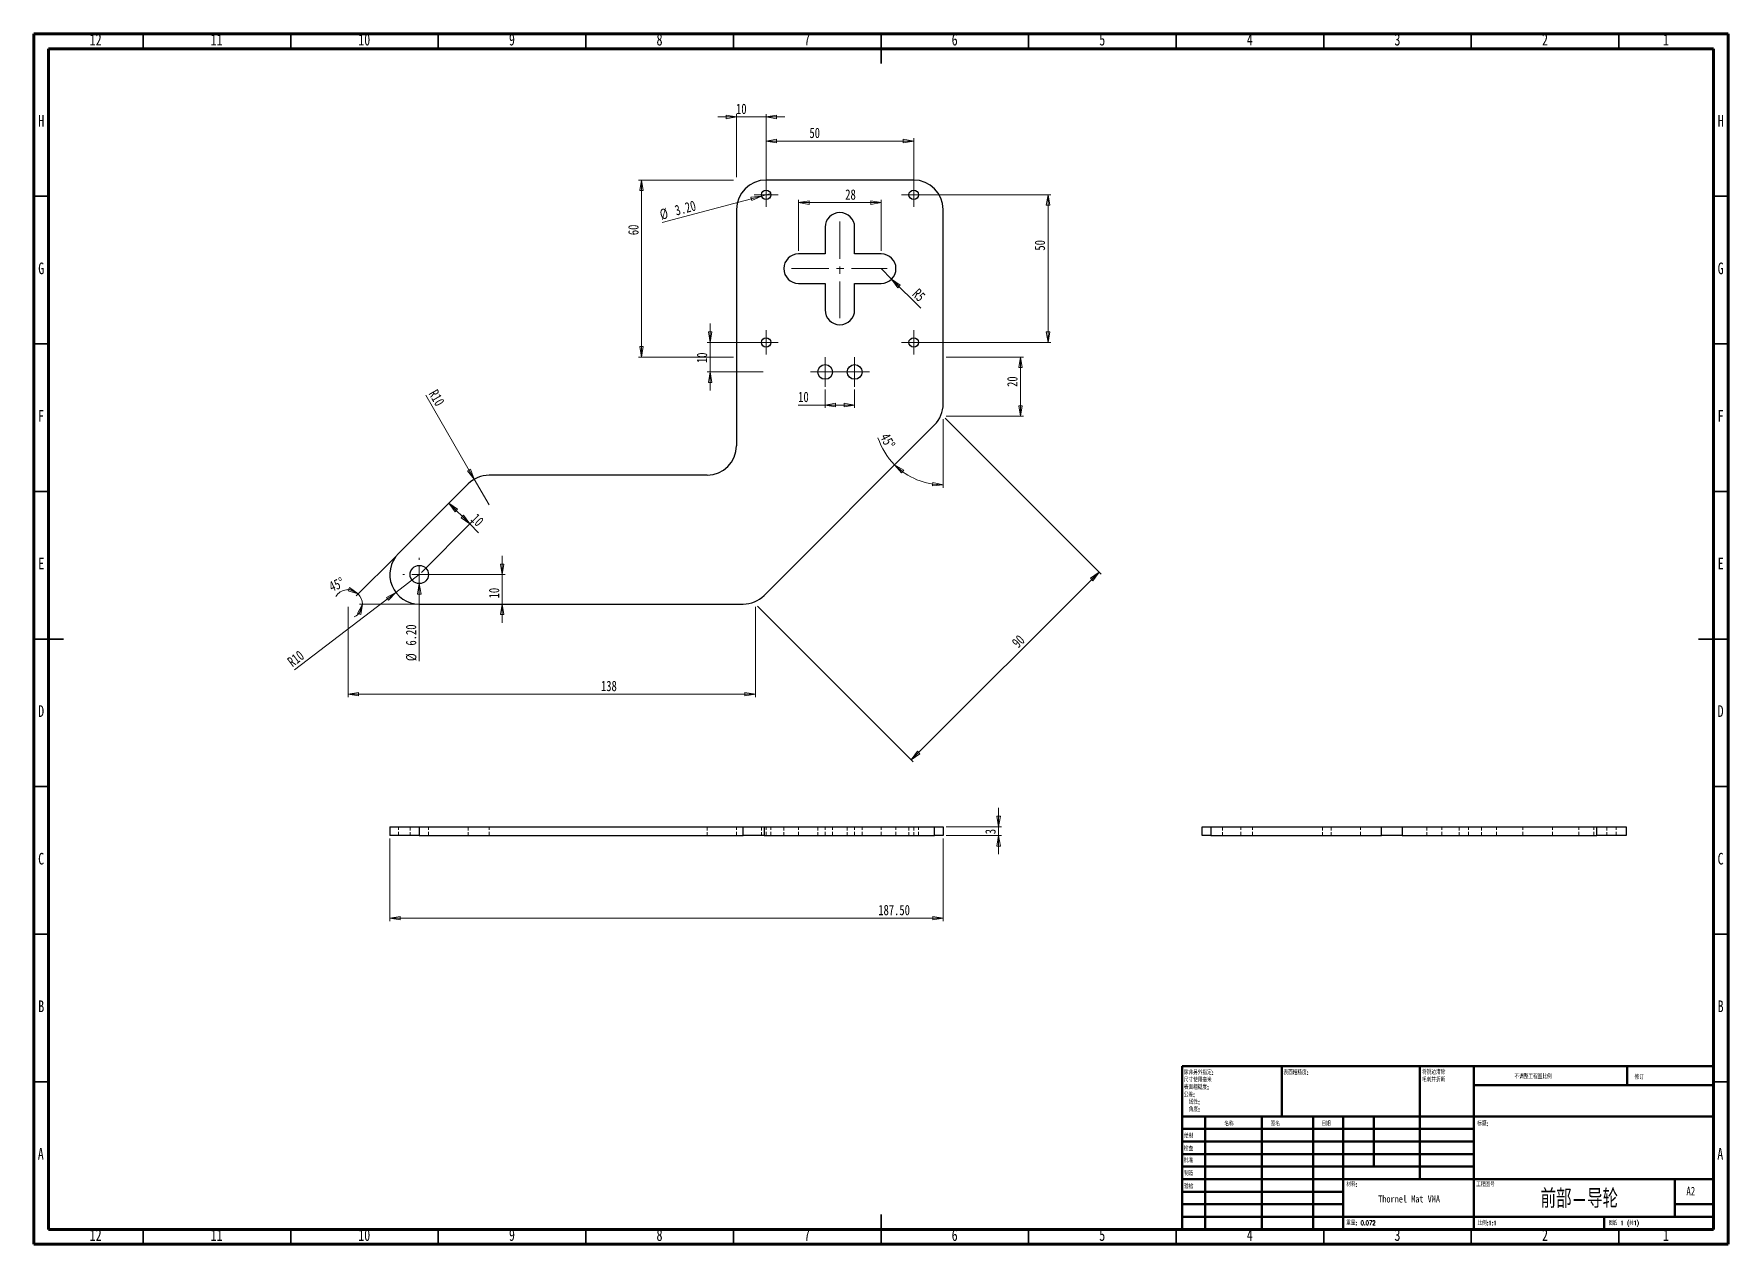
# Model space of a CAD drawing. Header units: millimetres. Extents: x 15 to 589, y 5 to 415.
import ezdxf

# ---------------------------------------------------------------- set-up
doc = ezdxf.new("R2010")
doc.units = ezdxf.units.MM
doc.linetypes.add('CENTERX2', pattern=[20.32, 12.7, -2.54, 2.54, -2.54])
doc.linetypes.add('HIDDEN', pattern=[1.905, 1.27, -0.635])
doc.styles.add('SLDTEXTSTYLE0', font='TXT', dxfattribs={"width": 0.75, "bigfont": 'bigfont'})
doc.styles.add('SLDTEXTSTYLE1', font='TXT', dxfattribs={"width": 0.694444, "bigfont": 'bigfont'})
doc.styles.add('SLDTEXTSTYLE2', font='TXT', dxfattribs={"width": 0.75})
doc.dimstyles.new('SLDDIMSTYLE0', dxfattribs={"dimtxt": 3.5, "dimasz": 3.556, "dimexe": 0, "dimexo": 0.0625, "dimgap": 0.875, "dimtad": 1, "dimrnd": 1e-09, "dimzin": 12, "dimdsep": 46, "dimtxsty": 'SLDTEXTSTYLE2', "dimblk1": 'CLOSED', "dimblk2": 'CLOSED', "dimsah": 1, "dimcen": 0.09, "dimadec": 0, "dimazin": 3, "dimtfac": 1, "dimtmove": 0, "dimatfit": 0, "dimldrblk": 'CLOSED', "dimfxl": 1, "dimfrac": 2, "dimtolj": 1, "dimtzin": 12, "dimarcsym": 0})
doc.dimstyles.new('SLDDIMSTYLE1', dxfattribs={"dimtxt": 3.5, "dimasz": 3.556, "dimexe": 0, "dimexo": 0.0625, "dimgap": 0.875, "dimtad": 1, "dimrnd": 1e-09, "dimzin": 4, "dimdsep": 46, "dimtxsty": 'SLDTEXTSTYLE2', "dimblk1": 'CLOSED', "dimblk2": 'CLOSED', "dimsah": 1, "dimcen": 0.09, "dimadec": 0, "dimazin": 1, "dimtfac": 1, "dimtofl": 0, "dimtmove": 0, "dimatfit": 3, "dimldrblk": 'CLOSED', "dimfxl": 1, "dimfrac": 2, "dimtolj": 1, "dimtzin": 12, "dimarcsym": 0})
doc.dimstyles.new('SLDDIMSTYLE2', dxfattribs={"dimtxt": 3.5, "dimasz": 3.556, "dimexe": 0, "dimexo": 0.0625, "dimgap": 0.875, "dimtad": 1, "dimrnd": 1e-09, "dimzin": 12, "dimdsep": 46, "dimtxsty": 'SLDTEXTSTYLE2', "dimblk1": 'CLOSED', "dimblk2": 'CLOSED', "dimsah": 1, "dimcen": 0.09, "dimadec": 0, "dimazin": 3, "dimtfac": 1, "dimtofl": 0, "dimtmove": 0, "dimatfit": 3, "dimldrblk": 'CLOSED', "dimfxl": 1, "dimfrac": 2, "dimtolj": 1, "dimtzin": 12, "dimarcsym": 0})
doc.dimstyles.new('SLDDIMSTYLE3', dxfattribs={"dimtxt": 3.5, "dimasz": 3.556, "dimexe": 0, "dimexo": 0.0625, "dimgap": 0.875, "dimtad": 1, "dimrnd": 1e-09, "dimzin": 4, "dimdsep": 46, "dimtxsty": 'SLDTEXTSTYLE2', "dimblk1": 'NONE', "dimblk2": 'CLOSED', "dimsah": 1, "dimcen": 0, "dimadec": 0, "dimazin": 1, "dimtfac": 1, "dimtmove": 0, "dimatfit": 3, "dimldrblk": 'NONE', "dimfxl": 1, "dimfrac": 2, "dimtolj": 1, "dimtzin": 12, "dimarcsym": 0})
doc.dimstyles.new('SLDDIMSTYLE4', dxfattribs={"dimtxt": 3.5, "dimasz": 3.556, "dimexe": 0, "dimexo": 0.0625, "dimgap": 0.875, "dimtad": 1, "dimdec": 4, "dimzin": 12, "dimdsep": 46, "dimtxsty": 'SLDTEXTSTYLE2', "dimblk1": 'CLOSED', "dimblk2": 'CLOSED', "dimsah": 1, "dimcen": 0.09, "dimazin": 3, "dimtfac": 1, "dimtofl": 0, "dimtmove": 0, "dimatfit": 3, "dimldrblk": 'CLOSED', "dimfxl": 1, "dimfrac": 2, "dimtolj": 1, "dimtzin": 12, "dimarcsym": 0})
doc.dimstyles.new('SLDDIMSTYLE5', dxfattribs={"dimtxt": 3.5, "dimasz": 3.556, "dimexe": 0, "dimexo": 0.0625, "dimgap": 0.875, "dimtad": 1, "dimrnd": 1e-09, "dimzin": 4, "dimdsep": 46, "dimtxsty": 'SLDTEXTSTYLE2', "dimblk1": 'NONE', "dimblk2": 'CLOSED', "dimsah": 1, "dimcen": 0, "dimadec": 0, "dimazin": 1, "dimtfac": 1, "dimtmove": 0, "dimatfit": 3, "dimldrblk": 'NONE', "dimfxl": 1, "dimfrac": 2, "dimtolj": 1, "dimtzin": 12, "dimarcsym": 0})
doc.dimstyles.new('SLDDIMSTYLE6', dxfattribs={"dimtxt": 3.5, "dimasz": 3.556, "dimexe": 0, "dimexo": 0.0625, "dimgap": 0.875, "dimtad": 1, "dimrnd": 1e-09, "dimzin": 12, "dimdsep": 46, "dimtxsty": 'SLDTEXTSTYLE2', "dimblk1": 'CLOSED', "dimblk2": 'CLOSED', "dimsah": 1, "dimcen": 0, "dimadec": 0, "dimazin": 3, "dimtfac": 1, "dimtofl": 0, "dimtmove": 0, "dimatfit": 3, "dimldrblk": 'CLOSED', "dimfxl": 1, "dimfrac": 2, "dimtolj": 1, "dimtzin": 12, "dimarcsym": 0})
doc.dimstyles.new('SLDDIMSTYLE7', dxfattribs={"dimtxt": 3.5, "dimasz": 3.556, "dimexe": 0, "dimexo": 0.0625, "dimgap": 0.875, "dimtad": 1, "dimdec": 4, "dimzin": 12, "dimdsep": 46, "dimtxsty": 'SLDTEXTSTYLE2', "dimblk1": 'CLOSED', "dimblk2": 'CLOSED', "dimsah": 1, "dimcen": 0.09, "dimazin": 3, "dimtfac": 1, "dimtofl": 0, "dimtmove": 0, "dimatfit": 3, "dimldrblk": 'CLOSED', "dimfxl": 1, "dimfrac": 2, "dimtolj": 1, "dimtzin": 12, "dimarcsym": 0})
doc.dimstyles.new('SLDDIMSTYLE8', dxfattribs={"dimtxt": 3.5, "dimasz": 3.556, "dimexe": 0, "dimexo": 0.0625, "dimgap": 0.875, "dimtad": 1, "dimrnd": 1e-09, "dimzin": 12, "dimdsep": 46, "dimtxsty": 'SLDTEXTSTYLE2', "dimblk1": 'CLOSED', "dimblk2": 'CLOSED', "dimsah": 1, "dimcen": 0, "dimadec": 0, "dimazin": 3, "dimtfac": 1, "dimtofl": 0, "dimtmove": 0, "dimatfit": 3, "dimldrblk": 'CLOSED', "dimfxl": 1, "dimfrac": 2, "dimtolj": 1, "dimtzin": 12, "dimarcsym": 0})

# ---------------------------------------------------------------- blocks, each defined once
blk = doc.blocks.new('SW_NOTE_0')
at = {"color": 0, "linetype": 'Continuous', "lineweight": 0, "char_height": 1.5, "attachment_point": 1, "style": 'SLDTEXTSTYLE0'}
for s, insert in [('\\M+18F9C\\M+194F1另\\M+18A4F\\M+18E77\\M+192E8:', (0, 1.93)), ('\\M+1955C\\M+196CA\\M+19165糙\\M+19378:', (0, -3.07)), ('\\M+18EDA\\M+190A1\\M+18E67\\M+19770\\M+19F7C\\M+195C4', (0, -0.57)), ('\\M+18CF6\\M+18DB7:', (0, -5.57)), ('\\M+18A70\\M+19378:', (1.69, -10.57)), ('线\\M+190AB:', (1.69, -8.07))]:
    blk.add_mtext(s, dxfattribs=dict(at, insert=insert))
blk = doc.blocks.new('SW_NOTE_1')
at = {"color": 0, "linetype": 'Continuous', "lineweight": 0, "char_height": 1.5, "attachment_point": 1, "style": 'SLDTEXTSTYLE0'}
for s, insert in [('\\M+18FAB锐边\\M+190B4\\M+18F9C', (0, 1.93)), ('\\M+196D1\\M+18E68\\M+19BF3\\M+190DC\\M+19266', (0, -0.57))]:
    blk.add_mtext(s, dxfattribs=dict(at, insert=insert))
blk = doc.blocks.new('_Closed')
at = {"color": 0, "linetype": 'ByBlock', "lineweight": -2}
for p, q in [((-1, 0.166667), (0, 0)), ((-1, 0.166667), (-1, -0.166667)), ((0, 0), (-1, -0.166667)), ((0, 0), (-1, 0))]:
    blk.add_line(p, q, dxfattribs=at)
blk = doc.blocks.new('_D')
at = {"color": 7, "linetype": 'Continuous', "lineweight": 18}
for p, q in [((341.85, 146.42), (341.85, 152.77)), ((324.07, 146.42), (342.85, 146.42)), ((341.85, 143.42), (341.85, 146.42)), ((324.07, 143.42), (342.85, 143.42)), ((341.85, 143.42), (341.85, 137.07))]:
    blk.add_line(p, q, dxfattribs=at)
at = {"color": 7, "linetype": 'Continuous', "lineweight": 18, "xscale": 3.556, "yscale": 3.556}
for p, rotation in [((341.85, 146.42, -11.72), 270), ((341.85, 143.42, -11.72), 90)]:
    blk.add_blockref('_Closed', p, dxfattribs=dict(at, rotation=rotation))
at = {"color": 7, "linetype": 'Continuous', "lineweight": 18, "insert": (337.34, 143.86), "char_height": 3.5, "attachment_point": 1, "rotation": 90, "style": 'SLDTEXTSTYLE2'}
blk.add_mtext('3', dxfattribs=at)
blk = doc.blocks.new('_D_1')
at = {"color": 7, "linetype": 'Continuous', "lineweight": 18}
for p, q in [((135.58, 142.42), (135.58, 114.42)), ((323.07, 142.42), (323.07, 114.42)), ((135.58, 115.42), (323.07, 115.42))]:
    blk.add_line(p, q, dxfattribs=at)
at = {"color": 7, "linetype": 'Continuous', "lineweight": 18, "xscale": 3.556, "yscale": 3.556, "rotation": 180}
blk.add_blockref('_Closed', (135.58, 115.42, -16.82), dxfattribs=at)
at = {"color": 7, "linetype": 'Continuous', "lineweight": 18, "xscale": 3.556, "yscale": 3.556}
blk.add_blockref('_Closed', (323.07, 115.42, -16.82), dxfattribs=at)
at = {"color": 7, "linetype": 'Continuous', "lineweight": 18, "insert": (301.08, 119.93), "char_height": 3.5, "attachment_point": 1, "style": 'SLDTEXTSTYLE2'}
blk.add_mtext('187.50', dxfattribs=at)
blk = doc.blocks.new('_D_2')
at = {"color": 7, "linetype": 'Continuous', "lineweight": 18}
for p, q in [((314.07, 360.5), (359.59, 360.5)), ((358.59, 310.5), (358.59, 360.5)), ((314.07, 310.5), (359.59, 310.5))]:
    blk.add_line(p, q, dxfattribs=at)
at = {"color": 7, "linetype": 'Continuous', "lineweight": 18, "xscale": 3.556, "yscale": 3.556}
for p, rotation in [((358.59, 360.5, -1.4), 90), ((358.59, 310.5, -1.4), 270)]:
    blk.add_blockref('_Closed', p, dxfattribs=dict(at, rotation=rotation))
at = {"color": 7, "linetype": 'Continuous', "lineweight": 18, "insert": (354.07, 341.59), "char_height": 3.5, "attachment_point": 1, "rotation": 90, "style": 'SLDTEXTSTYLE2'}
blk.add_mtext('50', dxfattribs=at)
blk = doc.blocks.new('_D_3')
at = {"color": 7, "linetype": 'Continuous', "lineweight": 18}
for p, q in [((263.07, 361.5), (263.07, 379.72)), ((313.07, 361.5), (313.07, 379.72)), ((263.07, 378.72), (313.07, 378.72))]:
    blk.add_line(p, q, dxfattribs=at)
at = {"color": 7, "linetype": 'Continuous', "lineweight": 18, "xscale": 3.556, "yscale": 3.556, "rotation": 180}
blk.add_blockref('_Closed', (263.07, 378.72, -1.4), dxfattribs=at)
at = {"color": 7, "linetype": 'Continuous', "lineweight": 18, "xscale": 3.556, "yscale": 3.556}
blk.add_blockref('_Closed', (313.07, 378.72, -1.4), dxfattribs=at)
at = {"color": 7, "linetype": 'Continuous', "lineweight": 18, "insert": (277.76, 383.23), "char_height": 3.5, "attachment_point": 1, "style": 'SLDTEXTSTYLE2'}
blk.add_mtext('50', dxfattribs=at)
blk = doc.blocks.new('_D_4')
at = {"color": 7, "linetype": 'Continuous', "lineweight": 18}
for q in [(227.87, 351.06), (264.62, 360.91)]:
    blk.add_line((261.53, 360.08), q, dxfattribs=at)
at = {"color": 7, "linetype": 'Continuous', "lineweight": 18, "xscale": 3.556, "yscale": 3.556, "rotation": 15}
blk.add_blockref('_Closed', (261.53, 360.08, -1.4), dxfattribs=at)
at = {"color": 7, "linetype": 'Continuous', "lineweight": 18, "char_height": 3.5, "attachment_point": 1, "rotation": 15, "style": 'SLDTEXTSTYLE2'}
for s, insert in [('%%c', (226.71, 355.41)), ('3.20', (231.79, 356.83))]:
    blk.add_mtext(s, dxfattribs=dict(at, insert=insert))
blk = doc.blocks.new('_None')
blk = doc.blocks.new('_D_5')
at = {"color": 7, "linetype": 'Continuous', "lineweight": 18}
for p, q in [((253.07, 386.87), (246.72, 386.87)), ((253.07, 366.5), (253.07, 387.87)), ((263.07, 386.87), (253.07, 386.87)), ((263.07, 361.5), (263.07, 387.87)), ((263.07, 386.87), (269.42, 386.87))]:
    blk.add_line(p, q, dxfattribs=at)
at = {"color": 7, "linetype": 'Continuous', "lineweight": 18, "xscale": 3.556, "yscale": 3.556}
blk.add_blockref('_Closed', (253.07, 386.87, -1.4), dxfattribs=at)
at = {"color": 7, "linetype": 'Continuous', "lineweight": 18, "xscale": 3.556, "yscale": 3.556, "rotation": 180}
blk.add_blockref('_Closed', (263.07, 386.87, -1.4), dxfattribs=at)
at = {"color": 7, "linetype": 'Continuous', "lineweight": 18, "insert": (252.89, 391.38), "char_height": 3.5, "attachment_point": 1, "style": 'SLDTEXTSTYLE2'}
blk.add_mtext('10', dxfattribs=at)
blk = doc.blocks.new('_D_6')
at = {"color": 7, "linetype": 'Continuous', "lineweight": 18}
for p, q in [((252.07, 365.5), (219.87, 365.5)), ((220.87, 305.5), (220.87, 365.5)), ((252.07, 305.5), (219.87, 305.5))]:
    blk.add_line(p, q, dxfattribs=at)
at = {"color": 7, "linetype": 'Continuous', "lineweight": 18, "xscale": 3.556, "yscale": 3.556}
for p, rotation in [((220.87, 365.5, -1.4), 90), ((220.87, 305.5, -1.4), 270)]:
    blk.add_blockref('_Closed', p, dxfattribs=dict(at, rotation=rotation))
at = {"color": 7, "linetype": 'Continuous', "lineweight": 18, "insert": (216.35, 346.83), "char_height": 3.5, "attachment_point": 1, "rotation": 90, "style": 'SLDTEXTSTYLE2'}
blk.add_mtext('60', dxfattribs=at)
blk = doc.blocks.new('_D_7')
at = {"color": 7, "linetype": 'Continuous', "lineweight": 18}
for p, q in [((324.07, 305.5), (350.25, 305.5)), ((349.25, 285.5), (349.25, 305.5)), ((324.07, 285.5), (350.25, 285.5))]:
    blk.add_line(p, q, dxfattribs=at)
at = {"color": 7, "linetype": 'Continuous', "lineweight": 18, "xscale": 3.556, "yscale": 3.556}
for p, rotation in [((349.25, 305.5, -1.4), 90), ((349.25, 285.5, -1.4), 270)]:
    blk.add_blockref('_Closed', p, dxfattribs=dict(at, rotation=rotation))
at = {"color": 7, "linetype": 'Continuous', "lineweight": 18, "insert": (344.74, 295.41), "char_height": 3.5, "attachment_point": 1, "rotation": 90, "style": 'SLDTEXTSTYLE2'}
blk.add_mtext('20', dxfattribs=at)
blk = doc.blocks.new('_D_8')
at = {"color": 7, "linetype": 'Continuous', "lineweight": 18}
for p, q in [((323.78, 284.79), (376.57, 232)), ((375.87, 232.7), (312.23, 169.06)), ((260.14, 221.15), (312.93, 168.36))]:
    blk.add_line(p, q, dxfattribs=at)
at = {"color": 7, "linetype": 'Continuous', "lineweight": 18, "xscale": 3.556, "yscale": 3.556}
for p, rotation in [((375.87, 232.7, -1.4), 45), ((312.23, 169.06, -1.4), 225)]:
    blk.add_blockref('_Closed', p, dxfattribs=dict(at, rotation=rotation))
at = {"color": 7, "linetype": 'Continuous', "lineweight": 18, "insert": (346, 209.22), "char_height": 3.5, "attachment_point": 1, "rotation": 45, "style": 'SLDTEXTSTYLE2'}
blk.add_mtext('90', dxfattribs=at)
blk = doc.blocks.new('_D_9')
at = {"color": 7, "linetype": 'Continuous', "lineweight": 18}
blk.add_line((323.07, 284.5), (323.07, 261.21), dxfattribs=at)
for start, end in [(198.4017, 225), (225, 270)]:
    blk.add_arc((323.07, 285.5), 23.29, start, end, dxfattribs=at)
at = {"color": 7, "linetype": 'Continuous', "lineweight": 18, "xscale": 3.556, "yscale": 3.556}
for p, rotation in [((306.61, 269.03, -1.4), 139.3408006015), ((323.07, 262.21, -1.4), 355.6591993985)]:
    blk.add_blockref('_Closed', p, dxfattribs=dict(at, rotation=rotation))
at = {"color": 7, "linetype": 'Continuous', "lineweight": 18, "insert": (304.74, 280.11), "char_height": 3.5, "attachment_point": 1, "rotation": 296.9954, "style": 'SLDTEXTSTYLE2'}
blk.add_mtext('45°', dxfattribs=at)
blk = doc.blocks.new('_D_10')
at = {"color": 7, "linetype": 'Continuous', "lineweight": 18}
for p, q in [((121.43, 220.86), (121.43, 190.33)), ((259.43, 220.86), (259.43, 190.33)), ((121.43, 191.33), (259.43, 191.33))]:
    blk.add_line(p, q, dxfattribs=at)
at = {"color": 7, "linetype": 'Continuous', "lineweight": 18, "xscale": 3.556, "yscale": 3.556, "rotation": 180}
blk.add_blockref('_Closed', (121.43, 191.33, -1.4), dxfattribs=at)
at = {"color": 7, "linetype": 'Continuous', "lineweight": 18, "xscale": 3.556, "yscale": 3.556}
blk.add_blockref('_Closed', (259.43, 191.33, -1.4), dxfattribs=at)
at = {"color": 7, "linetype": 'Continuous', "lineweight": 18, "insert": (207.13, 195.84), "char_height": 3.5, "attachment_point": 1, "style": 'SLDTEXTSTYLE2'}
blk.add_mtext('138', dxfattribs=at)
blk = doc.blocks.new('_D_11')
at = {"color": 7, "linetype": 'Continuous', "lineweight": 18}
for p, q in [((173.66, 231.86), (173.66, 238.21)), ((146.58, 231.86), (174.66, 231.86)), ((173.66, 231.86), (173.66, 221.86)), ((173.66, 221.86), (173.66, 215.51))]:
    blk.add_line(p, q, dxfattribs=at)
at = {"color": 7, "linetype": 'Continuous', "lineweight": 18, "xscale": 3.556, "yscale": 3.556}
for p, rotation in [((173.66, 231.86, 1.6), 270), ((173.66, 221.86, 1.6), 90)]:
    blk.add_blockref('_Closed', p, dxfattribs=dict(at, rotation=rotation))
at = {"color": 7, "linetype": 'Continuous', "lineweight": 18, "insert": (169.15, 223.77), "char_height": 3.5, "attachment_point": 1, "rotation": 90, "style": 'SLDTEXTSTYLE2'}
blk.add_mtext('10', dxfattribs=at)
blk = doc.blocks.new('_D_12')
at = {"color": 7, "linetype": 'Continuous', "lineweight": 18}
for q in [(145.58, 234.96), (145.58, 202.51)]:
    blk.add_line((145.58, 228.76), q, dxfattribs=at)
at = {"color": 7, "linetype": 'Continuous', "lineweight": 18, "xscale": 3.556, "yscale": 3.556, "rotation": 90}
blk.add_blockref('_Closed', (145.58, 228.76, 1.6), dxfattribs=at)
at = {"color": 7, "linetype": 'Continuous', "lineweight": 18, "char_height": 3.5, "attachment_point": 1, "rotation": 90, "style": 'SLDTEXTSTYLE2'}
for s, insert in [('6.20', (141.03, 207.79)), ('%%c', (141.09, 202.51))]:
    blk.add_mtext(s, dxfattribs=dict(at, insert=insert))
blk = doc.blocks.new('_D_13')
at = {"color": 7, "linetype": 'Continuous', "lineweight": 18}
for p, q in [((244.1, 310.5), (244.1, 316.85)), ((262.07, 310.5), (243.1, 310.5)), ((244.1, 310.5), (244.1, 300.5)), ((262.07, 300.5), (243.1, 300.5)), ((244.1, 300.5), (244.1, 294.15))]:
    blk.add_line(p, q, dxfattribs=at)
at = {"color": 7, "linetype": 'Continuous', "lineweight": 18, "xscale": 3.556, "yscale": 3.556}
for p, rotation in [((244.1, 310.5, 1.6), 270), ((244.1, 300.5, 1.6), 90)]:
    blk.add_blockref('_Closed', p, dxfattribs=dict(at, rotation=rotation))
at = {"color": 7, "linetype": 'Continuous', "lineweight": 18, "insert": (239.59, 303.5), "char_height": 3.5, "attachment_point": 1, "rotation": 90, "style": 'SLDTEXTSTYLE2'}
blk.add_mtext('10', dxfattribs=at)
blk = doc.blocks.new('_D_14')
at = {"color": 7, "linetype": 'Continuous', "lineweight": 18}
for q in [(302.07, 335.5), (315.51, 322.06)]:
    blk.add_line((305.61, 331.96), q, dxfattribs=at)
at = {"color": 7, "linetype": 'Continuous', "lineweight": 18, "xscale": 3.556, "yscale": 3.556, "rotation": 135}
blk.add_blockref('_Closed', (305.61, 331.96, 1.6), dxfattribs=at)
at = {"color": 7, "linetype": 'Continuous', "lineweight": 18, "insert": (314.84, 329.05), "char_height": 3.5, "attachment_point": 1, "rotation": 315, "style": 'SLDTEXTSTYLE2'}
blk.add_mtext('R5', dxfattribs=at)
blk = doc.blocks.new('_D_15')
at = {"color": 7, "linetype": 'Continuous', "lineweight": 18}
for p, q in [((274.07, 341.5), (274.07, 358.84)), ((274.07, 357.84), (302.07, 357.84)), ((302.07, 341.5), (302.07, 358.84))]:
    blk.add_line(p, q, dxfattribs=at)
at = {"color": 7, "linetype": 'Continuous', "lineweight": 18, "xscale": 3.556, "yscale": 3.556, "rotation": 180}
blk.add_blockref('_Closed', (274.07, 357.84, 1.6), dxfattribs=at)
at = {"color": 7, "linetype": 'Continuous', "lineweight": 18, "xscale": 3.556, "yscale": 3.556}
blk.add_blockref('_Closed', (302.07, 357.84, 1.6), dxfattribs=at)
at = {"color": 7, "linetype": 'Continuous', "lineweight": 18, "insert": (289.89, 362.35), "char_height": 3.5, "attachment_point": 1, "style": 'SLDTEXTSTYLE2'}
blk.add_mtext('28', dxfattribs=at)
blk = doc.blocks.new('_D_16')
at = {"color": 7, "linetype": 'Continuous', "lineweight": 18}
for p, q in [((162.7, 248.98), (155.63, 256.05)), ((146.28, 232.56), (163.41, 249.69)), ((162.7, 248.98), (165.68, 246))]:
    blk.add_line(p, q, dxfattribs=at)
at = {"color": 7, "linetype": 'Continuous', "lineweight": 18, "xscale": 3.556, "yscale": 3.556}
for p, rotation in [((155.63, 256.05, -1.5), 135), ((162.7, 248.98, -1.5), 315)]:
    blk.add_blockref('_Closed', p, dxfattribs=dict(at, rotation=rotation))
at = {"color": 7, "linetype": 'Continuous', "lineweight": 18, "insert": (165.21, 252.85), "char_height": 3.5, "attachment_point": 1, "rotation": 315, "style": 'SLDTEXTSTYLE2'}
blk.add_mtext('10', dxfattribs=at)
blk = doc.blocks.new('_D_17')
at = {"color": 7, "linetype": 'Continuous', "lineweight": 18}
for p, q in [((137.8, 238.22), (124.17, 224.59)), ((144.58, 221.86), (125.3, 221.86))]:
    blk.add_line(p, q, dxfattribs=at)
for start, end in [(45, 148.30989), (0, 45), (295.63637, 0)]:
    blk.add_arc((121.43, 221.86), 4.87, start, end, dxfattribs=at)
at = {"color": 7, "linetype": 'Continuous', "lineweight": 18, "xscale": 3.556, "yscale": 3.556}
for p, rotation in [((124.88, 225.3, -1.5), 333.0759426966), ((126.3, 221.86, -1.5), 71.9240573034)]:
    blk.add_blockref('_Closed', p, dxfattribs=dict(at, rotation=rotation))
at = {"color": 7, "linetype": 'Continuous', "lineweight": 18, "insert": (114.6, 229.18), "char_height": 3.5, "attachment_point": 1, "rotation": 22.43957, "style": 'SLDTEXTSTYLE2'}
blk.add_mtext('45°', dxfattribs=at)
blk = doc.blocks.new('_D_18')
at = {"color": 7, "linetype": 'Continuous', "lineweight": 18}
for p, q in [((283.07, 294.5), (283.07, 288.28)), ((293.07, 294.5), (293.07, 288.28)), ((283.07, 289.28), (273.94, 289.28)), ((283.07, 289.28), (293.07, 289.28))]:
    blk.add_line(p, q, dxfattribs=at)
at = {"color": 7, "linetype": 'Continuous', "lineweight": 18, "xscale": 3.556, "yscale": 3.556, "rotation": 180}
blk.add_blockref('_Closed', (283.07, 289.28, -1.5), dxfattribs=at)
at = {"color": 7, "linetype": 'Continuous', "lineweight": 18, "xscale": 3.556, "yscale": 3.556}
blk.add_blockref('_Closed', (293.07, 289.28, -1.5), dxfattribs=at)
at = {"color": 7, "linetype": 'Continuous', "lineweight": 18, "insert": (273.94, 293.79), "char_height": 3.5, "attachment_point": 1, "style": 'SLDTEXTSTYLE2'}
blk.add_mtext('10', dxfattribs=at)
blk = doc.blocks.new('_D_19')
at = {"color": 7, "linetype": 'Continuous', "lineweight": 18}
for q in [(145.58, 231.86), (103.24, 199.56)]:
    blk.add_line((137.62, 225.79), q, dxfattribs=at)
at = {"color": 7, "linetype": 'Continuous', "lineweight": 18, "xscale": 3.556, "yscale": 3.556, "rotation": 37.3349665778}
blk.add_blockref('_Closed', (137.62, 225.79, -1.5), dxfattribs=at)
at = {"color": 7, "linetype": 'Continuous', "lineweight": 18, "insert": (100.51, 203.15), "char_height": 3.5, "attachment_point": 1, "rotation": 37.33497, "style": 'SLDTEXTSTYLE2'}
blk.add_mtext('R10', dxfattribs=at)
blk = doc.blocks.new('_D_20')
at = {"color": 7, "linetype": 'Continuous', "lineweight": 18}
for q in [(147.76, 292.66), (169.22, 255.5)]:
    blk.add_line((164.22, 264.16), q, dxfattribs=at)
at = {"color": 7, "linetype": 'Continuous', "lineweight": 18, "xscale": 3.556, "yscale": 3.556, "rotation": 300}
blk.add_blockref('_Closed', (164.22, 264.16, -1.5), dxfattribs=at)
at = {"color": 7, "linetype": 'Continuous', "lineweight": 18, "insert": (151.66, 294.91), "char_height": 3.5, "attachment_point": 1, "rotation": 300, "style": 'SLDTEXTSTYLE2'}
blk.add_mtext('R10', dxfattribs=at)
blk = doc.blocks.new('SW_CENTERMARKSYMBOL_0')
at = {"color": 0, "linetype": 'Continuous', "lineweight": 0}
for p, q in [((-2.5, 0), (-4.1, 0)), ((0, 0), (-2.5, 0)), ((0, 2.5), (0, 4.1)), ((0, 0), (0, 2.5)), ((0, 0), (0, -2.5)), ((0, 0), (2.5, 0)), ((2.5, 0), (4.1, 0)), ((0, -2.5), (0, -4.1))]:
    blk.add_line(p, q, dxfattribs=at)
blk = doc.blocks.new('SW_CENTERMARKSYMBOL_1')
at = {"color": 0, "linetype": 'Continuous', "lineweight": 0}
for p, q in [((-2.5, 0), (-4.1, 0)), ((0, 0), (-2.5, 0)), ((0, 2.5), (0, 4.1)), ((0, 0), (0, 2.5)), ((0, 0), (0, -2.5)), ((0, 0), (2.5, 0)), ((2.5, 0), (4.1, 0)), ((0, -2.5), (0, -4.1))]:
    blk.add_line(p, q, dxfattribs=at)
blk = doc.blocks.new('SW_CENTERMARKSYMBOL_2')
at = {"color": 0, "linetype": 'Continuous', "lineweight": 0}
for p, q in [((-2.5, 0), (-4.1, 0)), ((0, 0), (-2.5, 0)), ((0, 2.5), (0, 4.1)), ((0, 0), (0, 2.5)), ((0, 0), (0, -2.5)), ((0, 0), (2.5, 0)), ((2.5, 0), (4.1, 0)), ((0, -2.5), (0, -4.1))]:
    blk.add_line(p, q, dxfattribs=at)
blk = doc.blocks.new('SW_CENTERMARKSYMBOL_3')
at = {"color": 0, "linetype": 'Continuous', "lineweight": 0}
for p, q in [((-2.5, 0), (-4.1, 0)), ((0, 0), (-2.5, 0)), ((0, 2.5), (0, 4.1)), ((0, 0), (0, 2.5)), ((0, 0), (0, -2.5)), ((0, 0), (2.5, 0)), ((2.5, 0), (4.1, 0)), ((0, -2.5), (0, -4.1))]:
    blk.add_line(p, q, dxfattribs=at)
blk = doc.blocks.new('SW_CENTERMARKSYMBOL_4')
at = {"color": 0, "linetype": 'Continuous', "lineweight": 0}
for p, q in [((-5, 0), (-5.6, 0)), ((0, 0), (-2.5, 0)), ((0, 5), (0, 5.6)), ((0, 0), (0, 2.5)), ((0, 0), (0, -2.5)), ((0, 0), (2.5, 0)), ((5, 0), (5.6, 0)), ((0, -5), (0, -5.6))]:
    blk.add_line(p, q, dxfattribs=at)
blk = doc.blocks.new('SW_CENTERMARKSYMBOL_5')
at = {"color": 0, "linetype": 'Continuous', "lineweight": 0}
for p, q in [((-2.5, 0), (-5, 0)), ((0, 0), (-2.5, 0)), ((0, 2.5), (0, 5)), ((0, 0), (0, 2.5)), ((0, 0), (0, -2.5)), ((0, 0), (2.5, 0)), ((2.5, 0), (5, 0)), ((0, -2.5), (0, -5))]:
    blk.add_line(p, q, dxfattribs=at)
blk = doc.blocks.new('SW_CENTERMARKSYMBOL_6')
at = {"color": 0, "linetype": 'Continuous', "lineweight": 0}
for p, q in [((-2.5, 0), (-5, 0)), ((0, 0), (-2.5, 0)), ((0, 2.5), (0, 5)), ((0, 0), (0, 2.5)), ((0, 0), (0, -2.5)), ((0, 0), (2.5, 0)), ((2.5, 0), (5, 0)), ((0, -2.5), (0, -5))]:
    blk.add_line(p, q, dxfattribs=at)

msp = doc.modelspace()

# ---------------------------------------------------------------- linework, layer by layer
at = {"color": 7, "linetype": 'Continuous', "lineweight": 70}
for p, q in [((15, 5), (15, 415)), ((15, 415), (589, 415)), ((589, 415), (589, 5)), ((20, 10), (20, 410)), ((20, 410), (584, 410)), ((584, 410), (584, 10)), ((584, 10), (20, 10)), ((589, 5), (15, 5))]:
    msp.add_line(p, q, dxfattribs=at)
at = {"color": 7, "linetype": 'Continuous', "lineweight": 35}
for p, q in [((52, 410), (52, 415)), ((102, 410), (102, 415)), ((152, 410), (152, 415)), ((202, 410), (202, 415)), ((252, 410), (252, 415)), ((302, 415.001), (302, 404.999)), ((302, 410), (302, 415)), ((352, 410), (352, 415)), ((402, 410), (402, 415)), ((452, 410), (452, 415)), ((502, 410), (502, 415)), ((552, 410), (552, 415)), ((20, 360), (15, 360)), ((584, 360), (589, 360)), ((20, 310), (15, 310)), ((584, 310), (589, 310)), ((20, 260), (15, 260)), ((584, 260), (589, 260)), ((14.999, 210), (25.001, 210)), ((20, 210), (15, 210)), ((589.001, 210), (578.999, 210)), ((584, 210), (589, 210)), ((20, 160), (15, 160)), ((584, 160), (589, 160)), ((20, 110), (15, 110)), ((584, 110), (589, 110)), ((20, 60), (15, 60)), ((584, 60), (589, 60)), ((302, 4.999), (302, 15.001)), ((52, 10), (52, 5)), ((102, 10), (102, 5)), ((152, 10), (152, 5)), ((202, 10), (202, 5)), ((252, 10), (252, 5)), ((302, 10), (302, 5)), ((352, 10), (352, 5)), ((402, 10), (402, 5)), ((452, 10), (452, 5)), ((502, 10), (502, 5)), ((552, 10), (552, 5))]:
    msp.add_line(p, q, dxfattribs=at)
at = {"color": 7, "linetype": 'Continuous', "lineweight": 25}
for p, q in [((313.0733, 365.49552), (263.0733, 365.49552)), ((253.0733, 355.49552), (253.0733, 275.49552)), ((323.0733, 289.63766), (323.0733, 355.49552)), ((283.0733, 349.49552), (283.0733, 340.49552)), ((293.0733, 340.49552), (293.0733, 349.49552)), ((283.0733, 340.49552), (274.0733, 340.49552)), ((302.0733, 340.49552), (293.0733, 340.49552)), ((274.0733, 330.49552), (283.0733, 330.49552)), ((283.0733, 330.49552), (283.0733, 321.49552)), ((293.0733, 321.49552), (293.0733, 330.49552)), ((293.0733, 330.49552), (302.0733, 330.49552)), ((262.36262, 224.78484), (320.14437, 282.56659)), ((243.0733, 265.49552), (169.21543, 265.49552)), ((162.14437, 262.56659), (138.50476, 238.92698)), ((145.57582, 221.85591), (255.29155, 221.85591)), ((135.57582, 146.41753), (135.57582, 143.41753)), ((135.57582, 146.41753), (145.57582, 146.41753)), ((145.57582, 146.41753), (145.57582, 143.41753)), ((145.57582, 146.41753), (255.29155, 146.41753)), ((255.29155, 143.41753), (255.29155, 146.41753)), ((255.29155, 146.41753), (262.36262, 146.41753)), ((262.36262, 146.41753), (262.36262, 143.41753)), ((262.36262, 146.41753), (320.14437, 146.41753)), ((320.14437, 143.41753), (320.14437, 146.41753)), ((320.14437, 146.41753), (323.0733, 146.41753)), ((323.0733, 146.41753), (323.0733, 143.41753)), ((410.83681, 143.41753), (410.83681, 146.41753)), ((410.83681, 146.41753), (413.76574, 146.41753)), ((413.76574, 146.41753), (413.76574, 143.41753)), ((413.76574, 146.41753), (471.54749, 146.41753)), ((471.54749, 143.41753), (471.54749, 146.41753)), ((471.54749, 146.41753), (478.61856, 146.41753)), ((478.61856, 146.41753), (478.61856, 143.41753)), ((478.61856, 146.41753), (544.47642, 146.41753)), ((544.47642, 143.41753), (544.47642, 146.41753)), ((544.47642, 146.41753), (554.47642, 146.41753)), ((554.47642, 146.41753), (554.47642, 143.41753)), ((145.57582, 143.41753), (135.57582, 143.41753)), ((145.57582, 143.41753), (255.29155, 143.41753)), ((262.36262, 143.41753), (255.29155, 143.41753)), ((262.36262, 143.41753), (320.14437, 143.41753)), ((323.0733, 143.41753), (320.14437, 143.41753)), ((413.76574, 143.41753), (410.83681, 143.41753)), ((413.76574, 143.41753), (471.54749, 143.41753)), ((478.61856, 143.41753), (471.54749, 143.41753)), ((478.61856, 143.41753), (544.47642, 143.41753)), ((554.47642, 143.41753), (544.47642, 143.41753))]:
    msp.add_line(p, q, dxfattribs=at)
at = {"color": 7, "linetype": 'CENTERX2', "lineweight": 18}
for p, q in [((288.0733, 351.49552), (288.0733, 318.64876)), ((271.63576, 335.49552), (304.0733, 335.49552))]:
    msp.add_line(p, q, dxfattribs=at)
at = {"color": 7, "linetype": 'HIDDEN', "lineweight": 18}
for p, q in [((138.50476, 143.41753), (138.50476, 146.41753)), ((142.47582, 146.41753), (142.47582, 143.41753)), ((148.67582, 143.41753), (148.67582, 146.41753)), ((162.14437, 146.41753), (162.14437, 143.41753)), ((169.21543, 143.41753), (169.21543, 146.41753)), ((243.0733, 146.41753), (243.0733, 143.41753)), ((253.0733, 143.41753), (253.0733, 146.41753)), ((261.4733, 146.41753), (261.4733, 143.41753)), ((263.0733, 143.41753), (263.0733, 146.41753)), ((264.6733, 143.41753), (264.6733, 146.41753)), ((269.0733, 146.41753), (269.0733, 143.41753)), ((274.0733, 143.41753), (274.0733, 146.41753)), ((280.5733, 146.41753), (280.5733, 143.41753)), ((283.0733, 143.41753), (283.0733, 146.41753)), ((285.5733, 143.41753), (285.5733, 146.41753)), ((290.5733, 146.41753), (290.5733, 143.41753)), ((293.0733, 143.41753), (293.0733, 146.41753)), ((295.5733, 143.41753), (295.5733, 146.41753)), ((302.0733, 143.41753), (302.0733, 146.41753)), ((307.0733, 143.41753), (307.0733, 146.41753)), ((311.4733, 146.41753), (311.4733, 143.41753)), ((313.0733, 146.41753), (313.0733, 143.41753)), ((314.6733, 143.41753), (314.6733, 146.41753)), ((417.73681, 146.41753), (417.73681, 143.41753)), ((423.93681, 143.41753), (423.93681, 146.41753)), ((427.90788, 143.41753), (427.90788, 146.41753)), ((451.54749, 146.41753), (451.54749, 143.41753)), ((454.47642, 146.41753), (454.47642, 143.41753)), ((464.47642, 143.41753), (464.47642, 146.41753)), ((486.97642, 146.41753), (486.97642, 143.41753)), ((491.97642, 143.41753), (491.97642, 146.41753)), ((497.87642, 146.41753), (497.87642, 143.41753)), ((501.07642, 143.41753), (501.07642, 146.41753)), ((505.47642, 146.41753), (505.47642, 143.41753)), ((510.47642, 143.41753), (510.47642, 146.41753)), ((519.47642, 143.41753), (519.47642, 146.41753)), ((529.47642, 143.41753), (529.47642, 146.41753)), ((538.47642, 143.41753), (538.47642, 146.41753)), ((543.47642, 143.41753), (543.47642, 146.41753)), ((544.47642, 146.41753), (544.47642, 143.41753)), ((547.87642, 146.41753), (547.87642, 143.41753)), ((551.07642, 143.41753), (551.07642, 146.41753))]:
    msp.add_line(p, q, dxfattribs=at)
at = {"color": 7, "linetype": 'Continuous', "lineweight": 50}
for p, q in [((404, 65.25), (584, 65.25)), ((404, 65.25), (404, 10)), ((437.8, 48.25), (437.8, 65.25)), ((484.6, 65.25), (484.6, 27)), ((502.8, 65.25), (502.8, 10)), ((554.8, 58.875), (554.8, 65.25)), ((584, 58.875), (502.8, 58.875)), ((584, 48.25), (404, 48.25)), ((411.8, 48.25), (411.8, 10)), ((430.99095, 48.25), (430.99095, 10)), ((448.39893, 48.25), (448.39893, 10)), ((458.6, 10), (458.6, 48.25)), ((469, 31.25), (469, 48.25)), ((502.8, 44), (404, 44)), ((502.8, 39.75), (404, 39.75)), ((502.8, 35.5), (404, 35.5)), ((502.8, 31.25), (404, 31.25)), ((458.6, 27), (404, 27)), ((458.6, 27), (584, 27)), ((571, 14.25), (571, 27)), ((458.6, 22.74993), (404, 22.74993)), ((458.6, 18.5), (404, 18.5)), ((584, 18.5), (571, 18.5)), ((404, 14.25), (584, 14.25)), ((547, 10), (547, 14.25))]:
    msp.add_line(p, q, dxfattribs=at)
at = {"color": 7, "linetype": 'Continuous', "lineweight": 25}
for centre, radius in [((263.0733, 360.49552), 1.6), ((313.0733, 360.49552), 1.6), ((263.0733, 310.49552), 1.6), ((313.0733, 310.49552), 1.6), ((283.0733, 300.49552), 2.5), ((293.0733, 300.49552), 2.5), ((145.57582, 231.85591), 3.1)]:
    msp.add_circle(centre, radius, dxfattribs=at)
for centre, radius, start, end in [((263.0733, 355.49552), 10, 90, 180), ((313.0733, 355.49552), 10, 0, 90), ((288.0733, 349.49552), 5, 0, 180), ((274.0733, 335.49552), 5, 90, 270), ((302.0733, 335.49552), 5, 270, 90), ((288.0733, 321.49552), 5, 180, 0), ((313.0733, 289.63766), 10, 315, 0), ((243.0733, 275.49552), 10, 270, 0), ((169.21543, 255.49552), 10, 90, 135), ((145.57582, 231.85591), 10, 135, 270), ((255.29155, 231.85591), 10, 270, 315)]:
    msp.add_arc(centre, radius, start, end, dxfattribs=at)

# ---------------------------------------------------------------- block references
at = {"color": 7, "linetype": 'Continuous', "lineweight": 0}
for name, p in [('SW_CENTERMARKSYMBOL_0', (263.0733, 360.49552)), ('SW_CENTERMARKSYMBOL_1', (313.0733, 360.49552)), ('SW_CENTERMARKSYMBOL_3', (263.0733, 310.49552)), ('SW_CENTERMARKSYMBOL_2', (313.0733, 310.49552)), ('SW_CENTERMARKSYMBOL_6', (283.0733, 300.49552)), ('SW_CENTERMARKSYMBOL_5', (293.0733, 300.49552)), ('SW_CENTERMARKSYMBOL_4', (145.57582, 231.85591)), ('SW_NOTE_0', (404.59367, 61.98737)), ('SW_NOTE_1', (485.30922, 62.06949))]:
    msp.add_blockref(name, p, dxfattribs=at)

# ---------------------------------------------------------------- texts
for s, insert, char_height, attachment_point, style in [('12', (35.92007, 415.06015), 3.96875, 2, 'SLDTEXTSTYLE2'), ('11', (76.92007, 415.06015), 3.96875, 2, 'SLDTEXTSTYLE2'), ('10', (126.92007, 415.06015), 3.96875, 2, 'SLDTEXTSTYLE2'), ('9', (176.96004, 415.06015), 3.96875, 2, 'SLDTEXTSTYLE2'), ('8', (226.96004, 415.06015), 3.96875, 2, 'SLDTEXTSTYLE2'), ('7', (276.96004, 415.06015), 3.96875, 2, 'SLDTEXTSTYLE2'), ('6', (326.96004, 415.06015), 3.96875, 2, 'SLDTEXTSTYLE2'), ('5', (376.96004, 415.06015), 3.96875, 2, 'SLDTEXTSTYLE2'), ('4', (426.96004, 415.06015), 3.96875, 2, 'SLDTEXTSTYLE2'), ('3', (476.96004, 415.06015), 3.96875, 2, 'SLDTEXTSTYLE2'), ('2', (526.96004, 415.06015), 3.96875, 2, 'SLDTEXTSTYLE2'), ('1', (567.96004, 415.06015), 3.96875, 2, 'SLDTEXTSTYLE2'), ('H', (17.49035, 387.56015), 3.96875, 2, 'SLDTEXTSTYLE2'), ('H', (586.49035, 387.56015), 3.96875, 2, 'SLDTEXTSTYLE2'), ('G', (17.48668, 337.56015), 3.96875, 2, 'SLDTEXTSTYLE2'), ('G', (586.48668, 337.56015), 3.96875, 2, 'SLDTEXTSTYLE2'), ('F', (17.45774, 287.56015), 3.96875, 2, 'SLDTEXTSTYLE2'), ('F', (586.45774, 287.56015), 3.96875, 2, 'SLDTEXTSTYLE2'), ('E', (17.50781, 237.56015), 3.96875, 2, 'SLDTEXTSTYLE2'), ('E', (586.50781, 237.56015), 3.96875, 2, 'SLDTEXTSTYLE2'), ('D', (17.45269, 187.56015), 3.96875, 2, 'SLDTEXTSTYLE2'), ('D', (586.45269, 187.56015), 3.96875, 2, 'SLDTEXTSTYLE2'), ('C', (17.45866, 137.56015), 3.96875, 2, 'SLDTEXTSTYLE2'), ('C', (586.45866, 137.56015), 3.96875, 2, 'SLDTEXTSTYLE2'), ('B', (17.4706, 87.56015), 3.96875, 2, 'SLDTEXTSTYLE2'), ('B', (586.4706, 87.56015), 3.96875, 2, 'SLDTEXTSTYLE2'), ('\\M+1955C\\M+196CA\\M+19165糙\\M+19378:', (438.37129, 63.91927), 1.5, 1, 'SLDTEXTSTYLE0'), ('\\M+19573调\\M+190AE\\M+18D48\\M+192F6图\\M+194E4\\M+197E1', (516.61464, 62.53299), 1.5, 1, 'SLDTEXTSTYLE0'), ('\\M+18F43订', (557.32758, 62.33491), 1.5, 1, 'SLDTEXTSTYLE0'), ('\\M+196BC\\M+18FCC', (418.32224, 46.50148), 1.5, 1, 'SLDTEXTSTYLE0'), ('签\\M+196BC', (434.03359, 46.56176), 1.5, 1, 'SLDTEXTSTYLE0'), ('\\M+193FA\\M+18AFA', (451.2147, 46.57618), 1.5, 1, 'SLDTEXTSTYLE0'), ('标题:', (503.95619, 46.57618), 1.5, 1, 'SLDTEXTSTYLE0'), ('绘\\M+190A7', (404.68467, 42.42971), 1.5, 1, 'SLDTEXTSTYLE0'), ('A', (17.33969, 37.56015), 3.96875, 2, 'SLDTEXTSTYLE2'), ('检查', (404.62358, 38.15441), 1.5, 1, 'SLDTEXTSTYLE0'), ('A', (586.33969, 37.56015), 3.96875, 2, 'SLDTEXTSTYLE2'), ('\\M+194E1\\M+18F79', (404.62163, 34.17683), 1.5, 1, 'SLDTEXTSTYLE0'), ('\\M+190A7\\M+191A2', (404.68219, 29.7337), 1.5, 1, 'SLDTEXTSTYLE0'), ('验检', (404.67686, 25.34965), 1.5, 1, 'SLDTEXTSTYLE0'), ('\\M+18DDE\\M+197BF:', (459.64586, 25.98606), 1.5, 1, 'SLDTEXTSTYLE0'), ('\\M+18D48\\M+192F6图\\M+18D86', (503.62865, 25.98606), 1.5, 1, 'SLDTEXTSTYLE0'), ('\\M+1914F\\M+19594-导轮', (538.5969, 23.60691), 6.35, 2, 'SLDTEXTSTYLE0'), ('A2', (574.87116, 24.40639), 2.910417, 1, 'SLDTEXTSTYLE2'), ('Thornel Mat VMA', (480.91689, 21.48557), 2.38125, 2, 'SLDTEXTSTYLE2'), ('\\M+18F64\\M+197CA: 0.072', (459.61781, 12.94931), 1.4986, 1, 'SLDTEXTSTYLE0'), ('\\M+194E4\\M+197E1:1:1', (504.07397, 12.90009), 1.5, 1, 'SLDTEXTSTYLE0'), ('图纸 1 (\\M+18BA41)', (548.47829, 12.90009), 1.5, 1, 'SLDTEXTSTYLE1'), ('12', (35.92007, 10.06015), 3.96875, 2, 'SLDTEXTSTYLE2'), ('11', (76.92007, 10.06015), 3.96875, 2, 'SLDTEXTSTYLE2'), ('10', (126.92007, 10.06015), 3.96875, 2, 'SLDTEXTSTYLE2'), ('9', (176.96004, 10.06015), 3.96875, 2, 'SLDTEXTSTYLE2'), ('8', (226.96004, 10.06015), 3.96875, 2, 'SLDTEXTSTYLE2'), ('7', (276.96004, 10.06015), 3.96875, 2, 'SLDTEXTSTYLE2'), ('6', (326.96004, 10.06015), 3.96875, 2, 'SLDTEXTSTYLE2'), ('5', (376.96004, 10.06015), 3.96875, 2, 'SLDTEXTSTYLE2'), ('4', (426.96004, 10.06015), 3.96875, 2, 'SLDTEXTSTYLE2'), ('3', (476.96004, 10.06015), 3.96875, 2, 'SLDTEXTSTYLE2'), ('2', (526.96004, 10.06015), 3.96875, 2, 'SLDTEXTSTYLE2'), ('1', (567.96004, 10.06015), 3.96875, 2, 'SLDTEXTSTYLE2')]:
    msp.add_mtext(s, dxfattribs=dict(at, insert=insert, char_height=char_height, attachment_point=attachment_point, style=style))

# ---------------------------------------------------------------- dimensions: what is measured, and where the dimension line sits
at = {"color": 7, "linetype": 'Continuous', "lineweight": 18}
for base, p1, p2, dimstyle, picture, middle in [((253.0733, 389.6496), (263.0733, 360.49552), (253.0733, 365.49552), 'SLDDIMSTYLE0', '_D_5', (255.477, 389.6496)), ((313.0733, 381.49552), (263.0733, 360.49552), (313.0733, 360.49552), 'SLDDIMSTYLE2', '_D_3', (280.34782, 381.49552)), ((302.0733, 360.61399), (274.0733, 340.49552), (302.0733, 340.49552), 'SLDDIMSTYLE2', '_D_15', (292.4766, 360.61399)), ((293.0733, 289.27714), (283.0733, 295.49552), (293.0733, 295.49552), 'SLDDIMSTYLE2', '_D_18', (276.52367, 289.27714)), ((259.43369, 194.10837), (121.43369, 221.85591), (259.43369, 221.85591), 'SLDDIMSTYLE2', '_D_10', (211.00511, 194.10837)), ((323.0733, 115.41753), (135.57582, 143.41753), (323.0733, 143.41753), 'SLDDIMSTYLE1', '_D_1', (308.18883, 115.41753))]:
    dim = msp.add_linear_dim(base=base, p1=p1, p2=p2, dimstyle=dimstyle, dxfattribs=at)
    dim.commit()
    dim.dimension.update_dxf_attribs({"geometry": picture, "text_midpoint": middle, "dimtype": 160})
for base, p1, p2, angle, dimstyle, picture, middle in [((218.08697, 365.49552), (253.0733, 305.49552), (253.0733, 365.49552), 90, 'SLDDIMSTYLE2', '_D_6', (218.08697, 349.41597)), ((355.80821, 360.49552), (313.0733, 310.49552), (313.0733, 360.49552), 90, 'SLDDIMSTYLE2', '_D_2', (355.80821, 344.17578)), ((241.32551, 300.49552), (263.0733, 310.49552), (263.0733, 300.49552), 90, 'SLDDIMSTYLE0', '_D_13', (241.32551, 306.08223)), ((346.47141, 305.49552), (323.0733, 285.49552), (323.0733, 305.49552), 90, 'SLDDIMSTYLE0', '_D_7', (346.47141, 297.99508)), ((310.26148, 171.02812), (323.0733, 285.49552), (259.43369, 221.85591), 45, 'SLDDIMSTYLE2', '_D_8', (349.05595, 209.82259)), ((155.62956, 256.05178), (145.57582, 231.85591), (162.14437, 262.56659), 315, 'SLDDIMSTYLE2', '_D_16', (163.84988, 247.83147)), ((170.88312, 221.85591), (145.57582, 231.85591), (145.57582, 221.85591), 90, 'SLDDIMSTYLE0', '_D_11', (170.88312, 226.3546)), ((339.0733, 146.41753), (323.0733, 143.41753), (323.0733, 146.41753), 90, 'SLDDIMSTYLE0', '_D', (339.0733, 145.15224))]:
    dim = msp.add_linear_dim(base=base, p1=p1, p2=p2, angle=angle, dimstyle=dimstyle, dxfattribs=at)
    dim.commit()
    dim.dimension.update_dxf_attribs({"geometry": picture, "text_midpoint": middle, "dimtype": 160})
for p1, p2, dimstyle, picture, middle in [((264.61878, 360.90963), (261.52782, 360.08141), 'SLDDIMSTYLE3', '_D_4', (234.66715, 352.88412)), ((145.57582, 234.95591), (145.57582, 228.75591), 'SLDDIMSTYLE5', '_D_12', (145.57583, 209.50531))]:
    dim = msp.add_diameter_dim_2p(p1=p1, p2=p2, dimstyle=dimstyle, dxfattribs=at)
    dim.commit()
    dim.dimension.update_dxf_attribs({"geometry": picture, "text_midpoint": middle, "dimtype": 163})
for center, mpoint, dimstyle, picture, middle in [((302.0733, 335.49552), (305.60883, 331.95999), 'SLDDIMSTYLE6', '_D_14', (313.75669, 323.81214)), ((169.21543, 255.49552), (164.21543, 264.15577), 'SLDDIMSTYLE8', '_D_20', (149.71162, 289.27715)), ((145.57582, 231.85591), (137.62479, 225.79117), 'SLDDIMSTYLE8', '_D_19', (106.36057, 201.94405))]:
    dim = msp.add_radius_dim(center=center, mpoint=mpoint, dimstyle=dimstyle, dxfattribs=at)
    dim.commit()
    dim.dimension.update_dxf_attribs({"geometry": picture, "text_midpoint": middle, "dimtype": 164})
for base, line1, line2, dimstyle, picture, middle in [((314.16115, 263.97968), ((259.43369, 221.85591), (323.0733, 285.49552)), ((323.0733, 305.49552), (323.0733, 285.49552)), 'SLDDIMSTYLE4', '_D_9', (302.32217, 274.92439)), ((125.93042, 223.71852), ((138.50476, 238.92698), (162.14437, 262.56659)), ((255.29155, 221.85591), (145.57582, 221.85591)), 'SLDDIMSTYLE7', '_D_17', (119.57582, 226.3546))]:
    dim = msp.add_angular_dim_2l(base=base, line1=line1, line2=line2, dimstyle=dimstyle, dxfattribs=at)
    dim.commit()
    dim.dimension.update_dxf_attribs({"geometry": picture, "text_midpoint": middle, "dimtype": 162})

doc.saveas('drawing.dxf')
